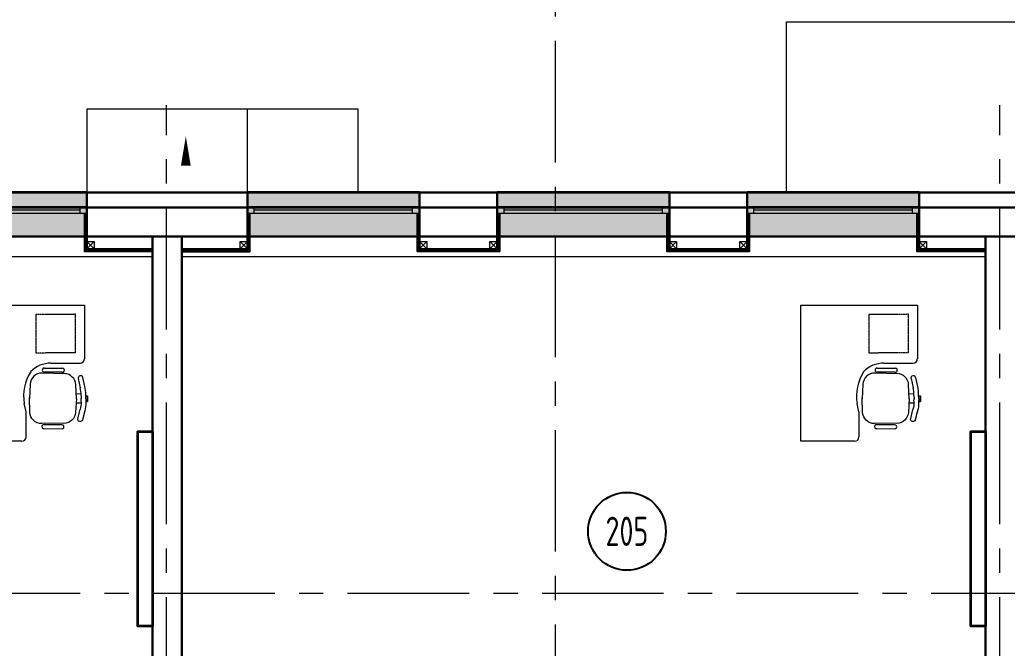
# Model space of a CAD drawing. Header units: millimetres. Extents: x -13407 to 95998, y -2719 to 109387.
# Drawn here: x 24064 to 34220, y 26807 to 33265 of the extents above; entities that cross this region are included whole.
import ezdxf
from ezdxf import colors
from ezdxf.entities.mleader import LeaderData, LeaderLine
from ezdxf.enums import TextEntityAlignment as Align
from ezdxf.math import Vec2, Vec3

# ---------------------------------------------------------------- set-up
doc = ezdxf.new("R2010")
doc.units = ezdxf.units.MM
doc.linetypes.add('CENTER', pattern=[2, 1.25, -0.25, 0.25, -0.25])
doc.linetypes.add('HIDDEN', pattern=[6, 4, -2])
for name, color, linetype, lineweight in [('_0', 250, 'Continuous', 9), ('_ТХ_мебель передв', 250, 'Continuous', 13), ('_ТХ_обор_комп принт', 30, 'Continuous', 13), ('АР_Маркер экспликации', 239, 'Continuous', 13), ('АР_Навесной фасад', 5, 'Continuous', 5), ('АР_Номер помещения', 1, 'Continuous', 25), ('АР_Окна БЛОК', 250, 'Continuous', 13), ('АР_Оси', 193, 'Continuous', 9), ('АР_Отметки', 250, 'Continuous', 15), ('АР_Подоконники', 163, 'Continuous', 9), ('АР_Помещения_площадь', 19, 'Continuous', 9), ('АР_Сущ Несущая стена', 202, 'Continuous', 30), ('АР_Утеплитель', 250, 'Continuous', 9)]:
    doc.layers.add(name, color=color, linetype=linetype, lineweight=lineweight)
doc.styles.add('ISOCPEUR', font='isocpeur.ttf', dxfattribs={"width": 0.7})
doc.styles.get("Standard").update_dxf_attribs({"font": 'arial.ttf'})

# ---------------------------------------------------------------- blocks, each defined once
blk = doc.blocks.new('*U98')
at = {"true_color": 0xffffff}
h = blk.add_hatch(color=7, dxfattribs=at)
h.dxf.hatch_style = 1
h.paths.add_polyline_path([(-1770, -240), (0, -240), (0, 220), (-1770, 220)])
at = {"lineweight": 30}
for p, q in [((-1770, -240), (-1770, 220)), ((0, -240), (0, 220))]:
    blk.add_line(p, q, dxfattribs=at)
for p, q in [((0, 220), (-1770, 220)), ((-1770, 70), (0, 70)), ((-1770, 0), (0, 0)), ((-1700, 0), (-1700, 70)), ((-1700, 35), (-70, 35)), ((-70, 0), (-70, 70)), ((-1770, -240), (0, -240)), ((-1770, -240), (-1770, -240)), ((-1770, -240), (-1770, -240)), ((0, -240), (0, -240)), ((0, -240), (0, -240))]:
    blk.add_line(p, q)
blk = doc.blocks.new('*U37')
at = {"layer": 'АР_Номер помещения', "color": 7}
blk.add_circle((-13687, 4816), 400, dxfattribs=at)
at = {"layer": 'АР_Помещения_площадь', "color": 7}
blk.add_line((-16345, 1293), (-16768, 1293), dxfattribs=at)
at = {"color": 7, "style": 'ISOCPEUR', "width": 0.7, "flags": 1}
blk.add_attdef('КАТЕГОРИЯ', (-499, -2092), '', height=250, dxfattribs=at)
at = {"layer": 'АР_Номер помещения', "color": 7, "style": 'ISOCPEUR', "width": 0.7}
blk.add_attdef('НОМЕР_ПОМЕЩЕНИЯ', text='', height=300, dxfattribs=at).set_placement((-13687, 4816), align=Align.MIDDLE_CENTER)
at = {"layer": 'АР_Помещения_площадь', "color": 7, "style": 'ISOCPEUR', "width": 0.7}
blk.add_attdef('ПЛОЩАДЬ_ПОМЕЩЕНИЯ', text='', height=200, dxfattribs=at).set_placement((-16340, 1539), align=Align.MIDDLE_RIGHT)
at = {"layer": 'АР_Помещения_площадь', "color": 7, "lineweight": 30, "width": 0.7, "flags": 104}
blk.add_attdef('ИМЯ_ПОМЕЩЕНИЯ', text='', height=100, dxfattribs=at).set_placement((158, 1217), align=Align.MIDDLE_CENTER)
blk = doc.blocks.new('_DotSmall')
at = {"color": 0, "linetype": 'ByBlock', "const_width": 0.5}
blk.add_lwpolyline([(-0.0625, 0, 1), (0.0625, 0, 1)], format="xyb", close=True, dxfattribs=at)
blk = doc.blocks.new('A$Ce02d65bd')
at = {"ltscale": 100}
for points in [[(0, 0), (0, 75), (75, 75), (75, 0), (0, 0)], [(0, 0), (75, 75)], [(0, 75), (75, 0)]]:
    blk.add_lwpolyline(points, dxfattribs=at)
blk = doc.blocks.new('М-60')
at = {"extrusion": (-6.19742e-05, 0.000470712, 1)}
for p, q in [((7035415, 1186627, 0), (7035232, 1186627, 0)), ((7034998, 1186438, 0), (7035020, 1186531, 0)), ((7035068, 1186520, 0), (7035047, 1186426, 0)), ((7035049, 1186549, 0), (7035051, 1186549, 0)), ((7035202, 1186569, 0), (7035439, 1186576, 0)), ((7035232, 1186586, 0), (7035416, 1186587, 0)), ((7035086, 1186313, 0), (7035093, 1186455, 0)), ((7035563, 1186460, 0), (7035570, 1186313, 0)), ((7034971, 1186283, 0), (7034970, 1186343, 0)), ((7034989, 1186343, 0), (7034971, 1186343, 0)), ((7034971, 1186343, 0), (7034971, 1186283, 0)), ((7034989, 1186313, 0), (7034989, 1186356, 0)), ((7034989, 1186313, 0), (7034989, 1186343, 0)), ((7034989, 1186313, 0), (7034989, 1186283, 0)), ((7034989, 1186313, 0), (7034990, 1186270, 0)), ((7035037, 1186344, 0), (7035037, 1186313, 0)), ((7035038, 1186283, 0), (7035037, 1186314, 0)), ((7035038, 1186361, 0), (7035088, 1186361, 0)), ((7035086, 1186315, 0), (7035095, 1186173, 0)), ((7035565, 1186174, 0), (7035570, 1186322, 0)), ((7034989, 1186283, 0), (7034971, 1186283, 0)), ((7035038, 1186266, 0), (7035089, 1186266, 0)), ((7035071, 1186108, 0), (7035048, 1186201, 0)), ((7035000, 1186188, 0), (7035023, 1186096, 0)), ((7035053, 1186078, 0), (7035054, 1186078, 0)), ((7035206, 1186060, 0), (7035443, 1186057, 0)), ((7035236, 1186044, 0), (7035420, 1186046, 0)), ((7035420, 1186005, 0), (7035237, 1186003, 0))]:
    blk.add_line(p, q, dxfattribs=at)
for centre, start, end in [((7035230, 1186606, 122), 84.9987, 275.5247), ((7035417, 1186607, 122), 264.9987, 95.5247), ((7035234, 1186024, 122), 85.3479, 275.874), ((7035422, 1186026, 122), 265.3479, 95.874)]:
    blk.add_arc(centre, 20.6, start, end, dxfattribs=at)
at = {"extrusion": (6.19742e-05, -0.000470712, -1)}
for centre, major_axis, start_param, end_param in [((7035043, 1186525, 0), (15.6, 18.5, 0), 4.240369, 5.829345), ((7035045, 1186525, 0), (15.6, 18.5, 0), -0.45384, 1.098777), ((7035213, 1186449, 0), (77.8, 92.6, 0), 4.061153, 5.558057), ((7035442, 1186455, 0), (77.8, 92.6, 0), -0.725128, 0.826554), ((7035352, 1186356, 0), (-278, 234, 0), 5.584367, 5.811166), ((7035400, 1186344, 0), (234, 278, 0), 4.01357, 4.240369)]:
    blk.add_ellipse(centre, major_axis=major_axis, ratio=1, start_param=start_param, end_param=end_param, dxfattribs=at)
at = {"extrusion": (-6.19742e-05, 0.000470712, 1)}
for centre, major_axis, start_param, end_param in [((7035353, 1186275, 0), (-274, -238, 0), 5.584367, 5.811166), ((7035401, 1186288, 0), (238, -274, 0), 4.01357, 4.240369), ((7035047, 1186101, 0), (15.8, -18.3, 0), 4.240369, 5.829345), ((7035048, 1186102, 0), (15.8, -18.3, 0), -0.45384, 1.098777), ((7035215, 1186180, 0), (79.2, -91.4, 0), 4.061153, 5.558057), ((7035444, 1186178, 0), (79.2, -91.4, 0), -0.725128, 0.826554)]:
    blk.add_ellipse(centre, major_axis=major_axis, ratio=1, start_param=start_param, end_param=end_param, dxfattribs=at)
blk = doc.blocks.new('стол угловой 1200х1400')
at = {"extrusion": (-6.20986e-05, 0.000470696, 1)}
for p, q in [((-20568, 32128, -393), (-20568, 33328, -394)), ((-20568, 33328, -394), (-20015, 33328, -394)), ((-19970, 32985, -393), (-19970, 33285, -394)), ((-19213, 32728, -393), (-19472, 32728, -393)), ((-19168, 32683, -393), (-19168, 32128, -393)), ((-19168, 32128, -393), (-20568, 32128, -393))]:
    blk.add_line(p, q, dxfattribs=at)
at = {"linetype": 'HIDDEN', "ltscale": 0.1}
blk.add_lwpolyline([(-20476, 33232), (-20076, 33232), (-20075, 32832), (-20475, 32832)], close=True, dxfattribs=at)
at = {"extrusion": (-6.20986e-05, 0.000470696, 1), "elevation": -377}
blk.add_lwpolyline([(-19472, 32728), (-19557, 32709)], dxfattribs=at)
at = {"extrusion": (-6.20986e-05, 0.000470696, 1)}
for centre, radius, start, end in [((-20015, 33283, -377), 45, 2.4817, 90.0151), ((-19697, 32975, -377), 273, 178.0222, 227.3755), ((-19635, 33157, -377), 455, 237.2104, 279.9393), ((-19213, 32683, -377), 45, 0.0151, 90.0151)]:
    blk.add_arc(centre, radius, start, end, dxfattribs=at)

msp = doc.modelspace()

# ---------------------------------------------------------------- linework, layer by layer
at = {"linetype": 'Continuous'}
msp.add_lwpolyline([(25772.3, 31438.2, 0, 0, 0), (25772.3, 32067.2, 0, 100, 0), (25772.3, 31767.2, 100, 100, 0)], format="xyseb", dxfattribs=at)
for points in [[(24730, 31277.2), (24730, 30886.5), (25430, 30886.5)], [(24742.5, 31277.2), (24742.5, 30899), (25430, 30899)], [(24755, 31257.5), (24755, 30911.5), (25430, 30911.5)], [(25730, 30885.4), (26430, 30885.4), (26430, 31276.1)], [(25730, 30897.9), (26417.5, 30897.9), (26417.5, 31276.1)], [(25730, 30910.4), (26405, 30910.4), (26405, 31218.8)], [(28150, 31277.2), (28150, 30886.5), (29000, 30886.5), (29000, 31277.2)], [(28162.5, 31277.2), (28162.5, 30899), (28987.5, 30899), (28987.5, 31277.2)], [(28175, 31257.5), (28175, 30911.5), (28975, 30911.5), (28975, 31220)], [(30720, 31277.2), (30720, 30886.5), (31570, 30886.5), (31570, 31277.2)], [(30732.5, 31277.2), (30732.5, 30899), (31557.5, 30899), (31557.5, 31277.2)], [(30745, 31257.5), (30745, 30911.5), (31545, 30911.5), (31545, 31220)], [(33290, 31277.2), (33290, 30886.5), (33995, 30886.5)], [(33302.5, 31277.2), (33302.5, 30899), (33995, 30899)], [(33315, 31257.5), (33315, 30911.5), (33995, 30911.5)]]:
    msp.add_lwpolyline(points)
at = {"layer": '_ТХ_обор_комп принт', "lineweight": 35}
for points in [[(25430, 27033.6), (25280, 27033.6), (25280, 29033.6), (25430, 29033.6)], [(33995, 27033.6), (33845, 27033.6), (33845, 29033.6), (33995, 29033.6)]]:
    msp.add_lwpolyline(points, close=True, dxfattribs=at)
at = {"layer": 'АР_Навесной фасад', "ltscale": 100}
for p, q in [((16705, 31497.2), (51825, 31497.2)), ((16715, 31487.2), (51815, 31487.2))]:
    msp.add_line(p, q, dxfattribs=at)
at = {"layer": 'АР_Оси', "linetype": 'CENTER', "ltscale": 1000}
for p, q in [((29569.9, 79049.7), (29569.9, 23317.3)), ((25575, -1919.1), (25575, 32388.4)), ((34145, -1919.1), (34145, 32388.4)), ((-12563.8, 31037.2), (70614.6, 31037.2)), ((-12563.8, 27372.2), (71033.4, 27372.2))]:
    msp.add_line(p, q, dxfattribs=at)
at = {"layer": 'АР_Подоконники', "ltscale": 100}
for p, q in [((17165, 30833.7), (25430, 30833.6)), ((25730, 30833.7), (33995, 30833.6))]:
    msp.add_line(p, q, dxfattribs=at)
at = {"layer": 'АР_Сущ Несущая стена', "ltscale": 100}
for p, q in [((16865, 31337.2), (51665, 31337.2)), ((17165, 31037.2), (51365, 31037.2)), ((25430, 31037.2), (25430, 23266.8)), ((25730, 31037.2), (25730, 23266.8)), ((33995, 31037.2), (33995, 23266.8))]:
    msp.add_line(p, q, dxfattribs=at)
at = {"layer": 'АР_Утеплитель', "ltscale": 0.25}
for p, q in [((31949, 33242.7), (37258.2, 33242.7)), ((31949, 31497.2), (31949, 33242.7)), ((26405, 31337.2), (26405, 32345.6))]:
    msp.add_line(p, q, dxfattribs=at)
msp.add_lwpolyline([(27545.3, 31487.2), (27545.2, 32345.7), (24755, 32345.5), (24755, 31337.2)], dxfattribs=at)

# ---------------------------------------------------------------- block references
at = {"layer": '_0', "color": 1, "lineweight": -3, "ltscale": 500}
for p in [(24755, 30911.5), (26330, 30910.4), (28175, 30911.5), (28900, 30911.5), (30745, 30911.5), (31470, 30911.5), (33315, 30911.5)]:
    msp.add_blockref('A$Ce02d65bd', p, dxfattribs=at)
at = {"layer": '_ТХ_мебель передв'}
for name, p, rotation in [('стол угловой 1200х1400', (-8597.6, 9765.7, 393), 270), ('стол угловой 1200х1400', (-32.6, 9765.7, 393), 270), ('М-60', (7077710.4, 1103650.1, 393.1), 179.0887326624886), ('М-60', (7086275.4, 1103650.1, 393.1), 179.0887326624886)]:
    msp.add_blockref(name, p, dxfattribs=dict(at, rotation=rotation))
at = {"layer": 'АР_Маркер экспликации', "color": 7}
ref = msp.add_blockref('*U37', (43995.7, 23192.4), dxfattribs=at)
ref.add_attrib('НОМЕР_ПОМЕЩЕНИЯ', '205', dxfattribs={"layer": 'АР_Номер помещения', "color": 7, "height": 300, "style": 'ISOCPEUR', "width": 0.7}).set_placement((30308.2, 28008.9), align=Align.MIDDLE_CENTER)
ref.add_attrib('ПЛОЩАДЬ_ПОМЕЩЕНИЯ', '#####', dxfattribs={"layer": 'АР_Помещения_площадь', "color": 7, "height": 200, "style": 'ISOCPEUR', "width": 0.7}).set_placement((27655.4, 24731.8), align=Align.MIDDLE_RIGHT)
at = {"layer": 'АР_Окна БЛОК'}
for p in [(24755, 31277.2), (28175, 31277.2), (30745, 31277.2), (33315, 31277.2)]:
    msp.add_blockref('*U98', p, dxfattribs=at)

# ---------------------------------------------------------------- leaders
at = {"layer": 'АР_Отметки'}
ml = msp.add_multileader_mtext('Standard', dxfattribs=at)
ml.set_content('Л.4', color=256, style='ISOCPEUR')
ml.set_leader_properties(color=256, linetype='Continuous', lineweight=-1)
ml.set_arrow_properties(name='DOTSMALL')
ml.build(insert=Vec2(0, 0))
ml.multileader.update_dxf_attribs({"has_text_frame": 1, "text_left_attachment_type": 4, "text_right_attachment_type": 4, "dogleg_length": 100, "arrow_head_size": 180})
ctx = ml.context
ctx.base_point, ctx.char_height, ctx.arrow_head_size, ctx.landing_gap_size, ctx.plane_origin = Vec3(24105, 74801.7), 250, 180, 50, Vec3(52223.5, 62665)
ctx.left_attachment, ctx.right_attachment = 4, 4
notes = []
notes.append((ctx, [(0, (0, 0, 0), (0, 0), (1, 0), 1, [])]))
ctx.mtext.insert, ctx.mtext.width, ctx.mtext.line_spacing_style, ctx.mtext.flow_direction = Vec3(24155, 75135.1), 852.697, 2, 5
ml = msp.add_multileader_mtext('Standard', dxfattribs=at)
ml.set_content('+4,200', color=256, style='ISOCPEUR')
ml.set_leader_properties(color=256, linetype='Continuous', lineweight=-1)
ml.set_arrow_properties(name='DOTSMALL')
ml.build(insert=Vec2(0, 0))
ml.multileader.update_dxf_attribs({"has_text_frame": 1, "text_left_attachment_type": 4, "text_right_attachment_type": 4, "dogleg_length": 100, "arrow_head_size": 180})
ctx = ml.context
ctx.base_point, ctx.char_height, ctx.arrow_head_size, ctx.landing_gap_size, ctx.plane_origin = Vec3(29759, 73421.5), 250, 180, 50, Vec3(29677.6, 72154)
ctx.left_attachment, ctx.right_attachment = 4, 4
notes.append((ctx, [(0, (0, 0, 0), (0, 0), (1, 0), 1, [])]))
ctx.mtext.insert, ctx.mtext.width, ctx.mtext.line_spacing_style, ctx.mtext.flow_direction = Vec3(29809, 73754.8), 852.697, 2, 5
ml = msp.add_multileader_mtext('Standard', dxfattribs=at)
ml.set_content('+2,850', color=256, style='ISOCPEUR')
ml.set_leader_properties(color=256, linetype='Continuous', lineweight=-1)
ml.set_arrow_properties(name='DOTSMALL')
ml.build(insert=Vec2(0, 0))
ml.multileader.update_dxf_attribs({"has_text_frame": 1, "text_left_attachment_type": 4, "text_right_attachment_type": 4, "dogleg_length": 100, "arrow_head_size": 180})
ctx = ml.context
ctx.base_point, ctx.char_height, ctx.arrow_head_size, ctx.landing_gap_size, ctx.plane_origin = Vec3(23981.1, 72724.2), 250, 180, 50, Vec3(24541, 73663.5)
ctx.left_attachment, ctx.right_attachment = 4, 4
notes.append((ctx, [(0, (0, 0, 0), (0, 0), (1, 0), 1, [])]))
ctx.mtext.insert, ctx.mtext.width, ctx.mtext.line_spacing_style, ctx.mtext.flow_direction = Vec3(24031.1, 73057.5), 852.697, 2, 5
ml = msp.add_multileader_mtext('Standard', dxfattribs=at)
ml.set_content('+2,100', color=256, style='ISOCPEUR')
ml.set_leader_properties(color=256, linetype='Continuous', lineweight=-1)
ml.set_arrow_properties(name='DOTSMALL')
ml.build(insert=Vec2(0, 0))
ml.multileader.update_dxf_attribs({"has_text_frame": 1, "text_left_attachment_type": 4, "text_right_attachment_type": 4, "dogleg_length": 100, "arrow_head_size": 180})
ctx = ml.context
ctx.base_point, ctx.char_height, ctx.arrow_head_size, ctx.landing_gap_size, ctx.plane_origin = Vec3(55581.7, 70947), 250, 180, 50, Vec3(49822.1, 65161.6)
ctx.left_attachment, ctx.right_attachment = 4, 4
notes.append((ctx, [(0, (0, 0, 0), (0, 0), (1, 0), 1, [])]))
ctx.mtext.insert, ctx.mtext.width, ctx.mtext.line_spacing_style, ctx.mtext.flow_direction = Vec3(55631.7, 71280.3), 852.697, 2, 5
ml = msp.add_multileader_mtext('Standard', dxfattribs=at)
ml.set_content('Л.5', color=256, style='ISOCPEUR')
ml.set_leader_properties(color=256, linetype='Continuous', lineweight=-1)
ml.set_arrow_properties(name='DOTSMALL')
ml.build(insert=Vec2(0, 0))
ml.multileader.update_dxf_attribs({"has_text_frame": 1, "text_left_attachment_type": 4, "text_right_attachment_type": 4, "dogleg_length": 100, "arrow_head_size": 180})
ctx = ml.context
ctx.base_point, ctx.char_height, ctx.arrow_head_size, ctx.landing_gap_size, ctx.plane_origin = Vec3(54054.2, 70700.7), 250, 180, 50, Vec3(79808.7, 56971.3)
ctx.left_attachment, ctx.right_attachment = 4, 4
notes.append((ctx, [(0, (0, 0, 0), (0, 0), (1, 0), 1, [])]))
ctx.mtext.insert, ctx.mtext.width, ctx.mtext.line_spacing_style, ctx.mtext.flow_direction = Vec3(54104.2, 71034), 852.697, 2, 5
ml = msp.add_multileader_mtext('Standard', dxfattribs=at)
ml.set_content('+4,200', color=256, style='ISOCPEUR')
ml.set_leader_properties(color=256, linetype='Continuous', lineweight=-1)
ml.set_arrow_properties(name='DOTSMALL')
ml.build(insert=Vec2(0, 0))
ml.multileader.update_dxf_attribs({"has_text_frame": 1, "text_left_attachment_type": 4, "text_right_attachment_type": 4, "dogleg_length": 100, "arrow_head_size": 180})
ctx = ml.context
ctx.base_point, ctx.char_height, ctx.arrow_head_size, ctx.landing_gap_size, ctx.plane_origin = Vec3(25913.8, 67369.3), 250, 180, 50, Vec3(25832.4, 66101.8)
ctx.left_attachment, ctx.right_attachment = 4, 4
notes.append((ctx, [(0, (0, 0, 0), (0, 0), (1, 0), 1, [])]))
ctx.mtext.insert, ctx.mtext.width, ctx.mtext.line_spacing_style, ctx.mtext.flow_direction = Vec3(25963.8, 67702.7), 852.697, 2, 5
ml = msp.add_multileader_mtext('Standard', dxfattribs=at)
ml.set_content('+4,200', color=256, style='ISOCPEUR')
ml.set_leader_properties(color=256, linetype='Continuous', lineweight=-1)
ml.set_arrow_properties(name='DOTSMALL')
ml.build(insert=Vec2(0, 0))
ml.multileader.update_dxf_attribs({"has_text_frame": 1, "text_left_attachment_type": 4, "text_right_attachment_type": 4, "dogleg_length": 100, "arrow_head_size": 180})
ctx = ml.context
ctx.base_point, ctx.char_height, ctx.arrow_head_size, ctx.landing_gap_size, ctx.plane_origin = Vec3(55040.2, 64919.7), 250, 180, 50, Vec3(54958.8, 63652.1)
ctx.left_attachment, ctx.right_attachment = 4, 4
notes.append((ctx, [(0, (0, 0, 0), (0, 0), (1, 0), 1, [])]))
ctx.mtext.insert, ctx.mtext.width, ctx.mtext.line_spacing_style, ctx.mtext.flow_direction = Vec3(55090.2, 65253), 852.697, 2, 5
for ctx, leaders in notes:
    for number, flags, end, landing, length, lines in leaders:
        leader = LeaderData()
        leader.index, (leader.has_last_leader_line, leader.has_dogleg_vector, leader.attachment_direction) = number, flags
        leader.last_leader_point, leader.dogleg_vector, leader.dogleg_length = Vec3(end), Vec3(landing), length
        for number, points, colour, breaks in lines:
            line = LeaderLine()
            line.index, line.vertices, line.color, line.breaks = number, Vec3.list(points), colors.encode_raw_color(colour), breaks
            leader.lines.append(line)
        ctx.leaders.append(leader)

doc.saveas('drawing.dxf')
